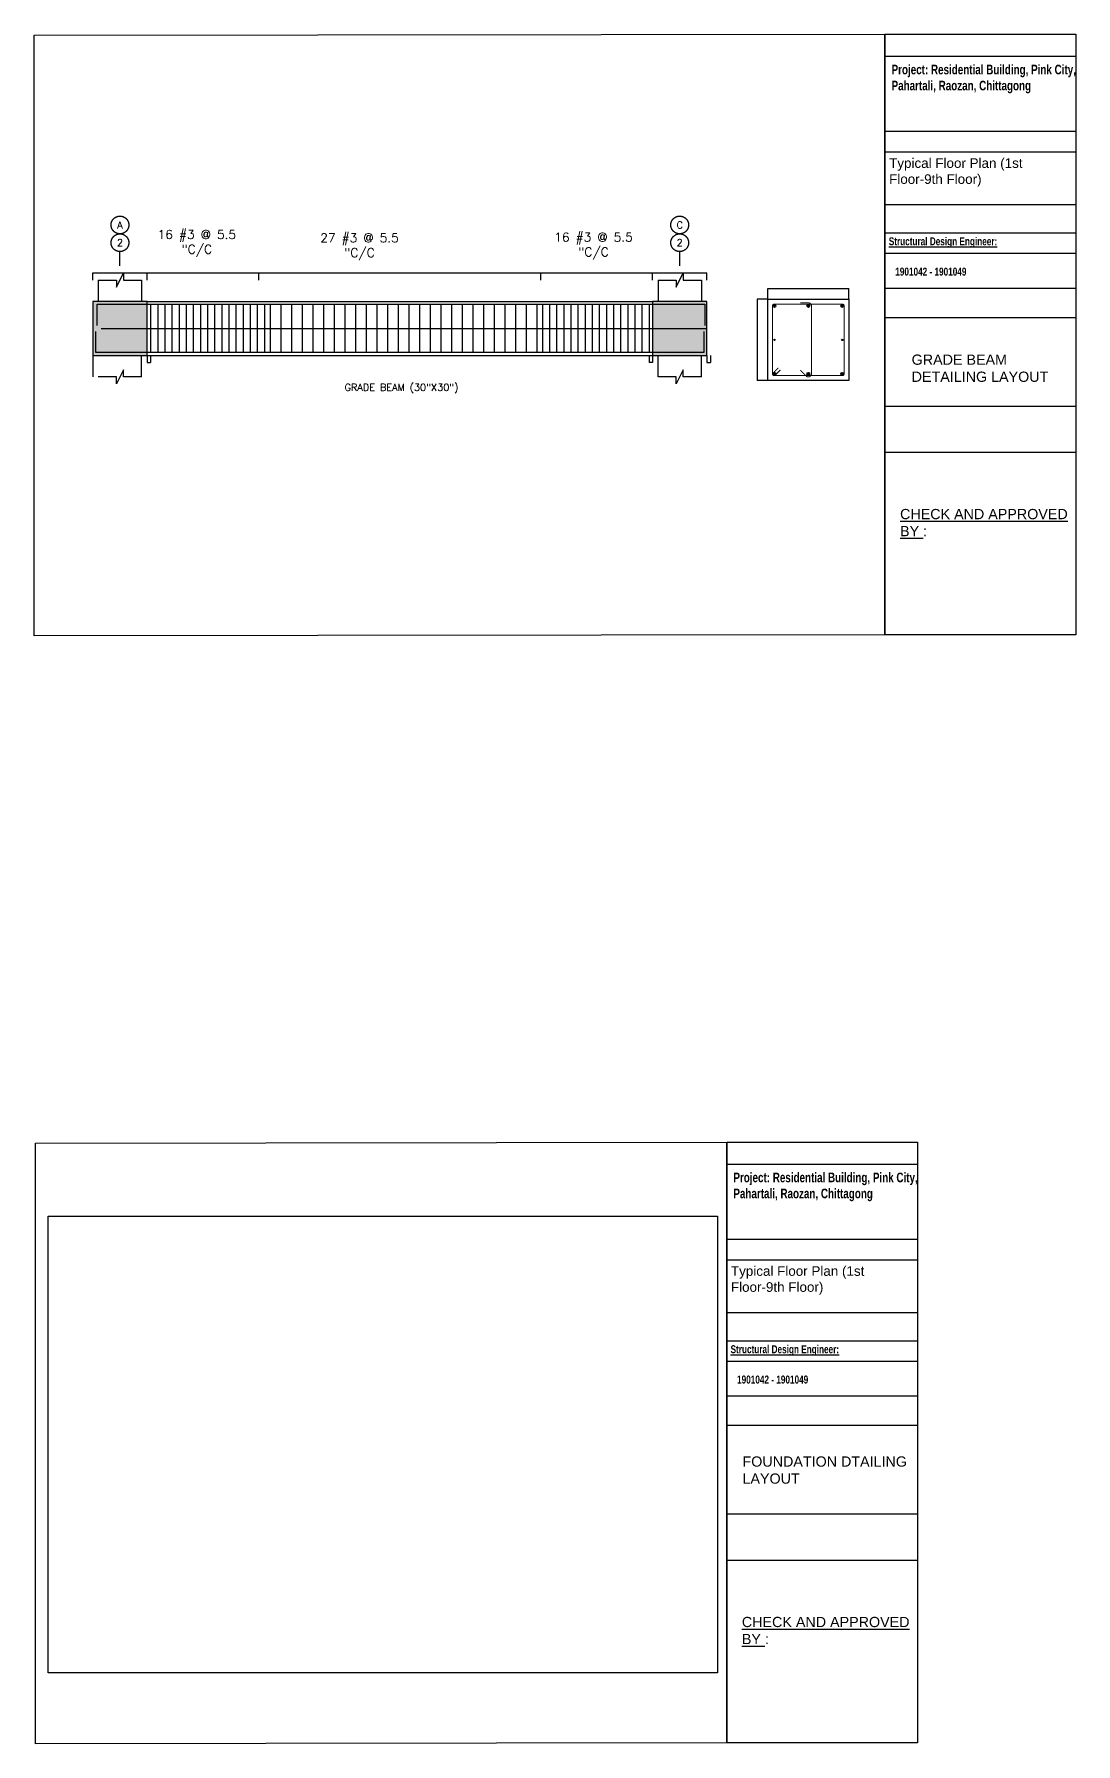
# Model space of a CAD drawing. Header units: inches. Extents: x 2674 to 28325, y -8016 to 21827.
# Drawn here: x 2674 to 7558, y -8016 to 2 of the extents above; entities that cross this region are included whole.
import ezdxf
from ezdxf.enums import TextEntityAlignment as Align

# ---------------------------------------------------------------- set-up
doc = ezdxf.new("R2010")
doc.units = ezdxf.units.IN
doc.header["$MEASUREMENT"] = 0
doc.linetypes.add('ACAD_ISO02W100', pattern=[15, 12, -3])
doc.linetypes.add('Dashed', pattern=[0.75, 0.5, -0.25])
for name, color, linetype in [('Beam', 3, 'Continuous'), ('Beam elevation contour', 7, 'Continuous'), ('Beam rebar bot', 2, 'Continuous'), ('Beam rebar top', 2, 'Continuous'), ('Beam tie corner', 6, 'Continuous'), ('Beam tie mid', 4, 'Continuous'), ('Dimensions', 7, 'Continuous'), ('Rebar long', 5, 'Continuous'), ('Rebar tie', 4, 'Continuous'), ('Texts', 7, 'Continuous')]:
    doc.layers.add(name, color=color, linetype=linetype)
doc.layers.add('Beam torsion rebar', color=7, linetype='Continuous', true_color=0xaf0000)
doc.layers.add('Grid', color=7, linetype='ACAD_ISO02W100', lineweight=25)
doc.styles.add('Letra', font='romand.shx')
doc.styles.get("Standard").update_dxf_attribs({"font": 'arial.ttf', "height": 12})
doc.dimstyles.new('Dimension', dxfattribs={"dimscale": 0.083333, "dimtxt": 0.025, "dimasz": 0.025, "dimexe": 0.015, "dimexo": 0.03, "dimgap": 0.015, "dimtad": 1, "dimdec": 1, "dimzin": 0, "dimdsep": 46, "dimlunit": 4, "dimtxsty": 'Letra', "dimblk": 'OBLIQUE', "dimcen": 0.015, "dimdle": 0.025, "dimclrd": 256, "dimclre": 1, "dimclrt": 4, "dimadec": 0, "dimazin": 0, "dimtfac": 1, "dimtdec": 1, "dimtofl": 0, "dimtmove": 0, "dimatfit": 3, "dimfxl": 1, "dimtolj": 1, "dimtzin": 0, "dimarcsym": 0})
picture_1 = doc.add_image_def('image3.png', size_in_pixel=(6258, 4273))

# ---------------------------------------------------------------- blocks, each defined once
blk = doc.blocks.new('Gridbeam')
at = {"linetype": 'Dashed'}
blk.add_lwpolyline([(0, 0), (0, 0.2)], dxfattribs=at)
for centre in [(0, 0.575), (0, 0.325)]:
    blk.add_circle(centre, 0.125)
at = {"style": 'Letra'}
for tag, p in [('X', (0, 0.575)), ('Y', (0, 0.325))]:
    blk.add_attdef(tag, text='', height=0.1, dxfattribs=at).set_placement(p, align=Align.MIDDLE_CENTER)
blk = doc.blocks.new('GB 30 X 30')
blk.add_hatch(color=256).paths.add_polyline_path([(0.381, 0.381), (-0.381, 0.381), (-0.381, -0.381), (0.381, -0.381)])
at = {"color": 0}
blk.add_lwpolyline([(0.381, 0.381), (-0.381, 0.381), (-0.381, -0.381), (0.381, -0.381)], close=True, dxfattribs=at)
blk = doc.blocks.new('_Oblique')
at = {"color": 0, "linetype": 'ByBlock', "lineweight": -2}
blk.add_line((-0.5, -0.5), (0.5, 0.5), dxfattribs=at)
blk = doc.blocks.new('*D501')
at = {"layer": 'Defpoints', "color": 0, "transparency": 16777216}
for p in [(3203.3, -1504.7), (3220, -1504.7), (3220, -1538.1)]:
    blk.add_point(p, dxfattribs=at)
at = {"layer": 'Dimensions', "color": 1, "linetype": 'ByBlock', "lineweight": -2, "transparency": 16777216}
for p, q in [((3203.3, -1504.7), (3203.3, -1538.1)), ((3220, -1504.7), (3220, -1538.1))]:
    blk.add_line(p, q, dxfattribs=at)
at = {"layer": 'Dimensions', "linetype": 'ByBlock', "lineweight": -2, "transparency": 16777216}
blk.add_line((3203.3, -1538.1), (3220, -1538.1), dxfattribs=at)
at = {"layer": 'Dimensions', "lineweight": -2, "transparency": 16777216, "xscale": 0.006249999999999999, "yscale": 0.006249999999999999, "zscale": 0.006249999999999999, "rotation": 180}
blk.add_blockref('_Oblique', (3203.3, -1538.1), dxfattribs=at)
at = {"layer": 'Dimensions', "lineweight": -2, "transparency": 16777216, "xscale": 0.006249999999999999, "yscale": 0.006249999999999999, "zscale": 0.006249999999999999}
blk.add_blockref('_Oblique', (3220, -1538.1), dxfattribs=at)
at = {"layer": 'Dimensions', "color": 4, "transparency": 16777216, "insert": (3211.6, -1538), "char_height": 0.00625, "attachment_point": 5, "style": 'Letra'}
blk.add_mtext('\\A1;1\'-4{\\H1x;\\S1/2;}"', dxfattribs=at)
blk = doc.blocks.new('*D502')
at = {"layer": 'Defpoints', "color": 0, "transparency": 16777216}
for p in [(3728, -1117.4), (3203.3, -1150.7), (3728, -1150.7)]:
    blk.add_point(p, dxfattribs=at)
at = {"layer": 'Dimensions', "color": 1, "linetype": 'ByBlock', "lineweight": -2, "transparency": 16777216}
for p, q in [((3203.3, -1150.7), (3203.3, -1117.4)), ((3728, -1150.7), (3728, -1117.4))]:
    blk.add_line(p, q, dxfattribs=at)
at = {"layer": 'Dimensions', "linetype": 'ByBlock', "lineweight": -2, "transparency": 16777216}
blk.add_line((3203.3, -1117.4), (3728, -1117.4), dxfattribs=at)
at = {"layer": 'Dimensions', "lineweight": -2, "transparency": 16777216, "xscale": 0.006249999999999999, "yscale": 0.006249999999999999, "zscale": 0.006249999999999999, "rotation": 180}
blk.add_blockref('_Oblique', (3203.3, -1117.4), dxfattribs=at)
at = {"layer": 'Dimensions', "lineweight": -2, "transparency": 16777216, "xscale": 0.006249999999999999, "yscale": 0.006249999999999999, "zscale": 0.006249999999999999}
blk.add_blockref('_Oblique', (3728, -1117.4), dxfattribs=at)
at = {"layer": 'Dimensions', "color": 4, "transparency": 16777216, "insert": (3465.6, -1117.4), "char_height": 0.00625, "attachment_point": 5, "style": 'Letra'}
for s in ['\\A1;(16) ø#3@0.1', '\\A1;43\'-8{\\H1x;\\S1/2;}"']:
    blk.add_mtext(s, dxfattribs=at)
blk = doc.blocks.new('*D503')
at = {"layer": 'Defpoints', "color": 0, "transparency": 16777216}
for p in [(5573.9, -1117.4), (5049.3, -1150.7), (5573.9, -1150.7)]:
    blk.add_point(p, dxfattribs=at)
at = {"layer": 'Dimensions', "color": 1, "linetype": 'ByBlock', "lineweight": -2, "transparency": 16777216}
for p, q in [((5049.3, -1150.7), (5049.3, -1117.4)), ((5573.9, -1150.7), (5573.9, -1117.4))]:
    blk.add_line(p, q, dxfattribs=at)
at = {"layer": 'Dimensions', "linetype": 'ByBlock', "lineweight": -2, "transparency": 16777216}
blk.add_line((5049.3, -1117.4), (5573.9, -1117.4), dxfattribs=at)
at = {"layer": 'Dimensions', "lineweight": -2, "transparency": 16777216, "xscale": 0.006249999999999999, "yscale": 0.006249999999999999, "zscale": 0.006249999999999999, "rotation": 180}
blk.add_blockref('_Oblique', (5049.3, -1117.4), dxfattribs=at)
at = {"layer": 'Dimensions', "lineweight": -2, "transparency": 16777216, "xscale": 0.006249999999999999, "yscale": 0.006249999999999999, "zscale": 0.006249999999999999}
blk.add_blockref('_Oblique', (5573.9, -1117.4), dxfattribs=at)
at = {"layer": 'Dimensions', "color": 4, "transparency": 16777216, "insert": (5311.6, -1117.4), "char_height": 0.00625, "attachment_point": 5, "style": 'Letra'}
for s in ['\\A1;(16) ø#3@0.1', '\\A1;43\'-8{\\H1x;\\S1/2;}"']:
    blk.add_mtext(s, dxfattribs=at)
blk = doc.blocks.new('*D504')
at = {"layer": 'Defpoints', "color": 0, "transparency": 16777216}
for p in [(5049.3, -1117.4), (3728, -1150.7), (5049.3, -1150.7)]:
    blk.add_point(p, dxfattribs=at)
at = {"layer": 'Dimensions', "color": 1, "linetype": 'ByBlock', "lineweight": -2, "transparency": 16777216}
for p, q in [((3728, -1150.7), (3728, -1117.4)), ((5049.3, -1150.7), (5049.3, -1117.4))]:
    blk.add_line(p, q, dxfattribs=at)
at = {"layer": 'Dimensions', "linetype": 'ByBlock', "lineweight": -2, "transparency": 16777216}
blk.add_line((3728, -1117.4), (5049.3, -1117.4), dxfattribs=at)
at = {"layer": 'Dimensions', "lineweight": -2, "transparency": 16777216, "xscale": 0.006249999999999999, "yscale": 0.006249999999999999, "zscale": 0.006249999999999999, "rotation": 180}
blk.add_blockref('_Oblique', (3728, -1117.4), dxfattribs=at)
at = {"layer": 'Dimensions', "lineweight": -2, "transparency": 16777216, "xscale": 0.006249999999999999, "yscale": 0.006249999999999999, "zscale": 0.006249999999999999}
blk.add_blockref('_Oblique', (5049.3, -1117.4), dxfattribs=at)
at = {"layer": 'Dimensions', "color": 4, "transparency": 16777216, "insert": (4388.6, -1117.4), "char_height": 0.00625, "attachment_point": 5, "style": 'Letra'}
for s in ['\\A1;(27) ø#3@0.15', '\\A1;110\'-1{\\H1x;\\S1/2;}"']:
    blk.add_mtext(s, dxfattribs=at)
blk = doc.blocks.new('*D497')
at = {"layer": 'Defpoints', "color": 0, "transparency": 16777216}
for p in [(5557.3, -1504.7), (5573.9, -1504.7), (5557.3, -1538.1)]:
    blk.add_point(p, dxfattribs=at)
at = {"layer": 'Dimensions', "color": 1, "linetype": 'ByBlock', "lineweight": -2, "transparency": 16777216}
for p, q in [((5557.3, -1504.7), (5557.3, -1538.1)), ((5573.9, -1504.7), (5573.9, -1538.1))]:
    blk.add_line(p, q, dxfattribs=at)
at = {"layer": 'Dimensions', "linetype": 'ByBlock', "lineweight": -2, "transparency": 16777216}
blk.add_line((5573.9, -1538.1), (5557.3, -1538.1), dxfattribs=at)
at = {"layer": 'Dimensions', "lineweight": -2, "transparency": 16777216, "xscale": 0.006249999999999999, "yscale": 0.006249999999999999, "zscale": 0.006249999999999999, "rotation": 180}
blk.add_blockref('_Oblique', (5557.3, -1538.1), dxfattribs=at)
at = {"layer": 'Dimensions', "lineweight": -2, "transparency": 16777216, "xscale": 0.006249999999999999, "yscale": 0.006249999999999999, "zscale": 0.006249999999999999}
blk.add_blockref('_Oblique', (5573.9, -1538.1), dxfattribs=at)
at = {"layer": 'Dimensions', "color": 4, "transparency": 16777216, "insert": (5565.6, -1538), "char_height": 0.00625, "attachment_point": 5, "style": 'Letra'}
blk.add_mtext('\\A1;1\'-4{\\H1x;\\S1/2;}"', dxfattribs=at)
blk = doc.blocks.new('*D498')
at = {"layer": 'Defpoints', "color": 0, "transparency": 16777216}
for p in [(3203.3, -1117.4), (2949.3, -1150.7), (3203.3, -1150.7)]:
    blk.add_point(p, dxfattribs=at)
at = {"layer": 'Dimensions', "color": 1, "linetype": 'ByBlock', "lineweight": -2, "transparency": 16777216}
for p, q in [((2949.3, -1150.7), (2949.3, -1117.4)), ((3203.3, -1150.7), (3203.3, -1117.4))]:
    blk.add_line(p, q, dxfattribs=at)
at = {"layer": 'Dimensions', "linetype": 'ByBlock', "lineweight": -2, "transparency": 16777216}
blk.add_line((2949.3, -1117.4), (3203.3, -1117.4), dxfattribs=at)
at = {"layer": 'Dimensions', "lineweight": -2, "transparency": 16777216, "xscale": 0.006249999999999999, "yscale": 0.006249999999999999, "zscale": 0.006249999999999999, "rotation": 180}
blk.add_blockref('_Oblique', (2949.3, -1117.4), dxfattribs=at)
at = {"layer": 'Dimensions', "lineweight": -2, "transparency": 16777216, "xscale": 0.006249999999999999, "yscale": 0.006249999999999999, "zscale": 0.006249999999999999}
blk.add_blockref('_Oblique', (3203.3, -1117.4), dxfattribs=at)
at = {"layer": 'Dimensions', "color": 4, "transparency": 16777216, "insert": (3076.3, -1117.4), "char_height": 0.00625, "attachment_point": 5, "style": 'Letra'}
blk.add_mtext('\\A1;21\'-2"', dxfattribs=at)
blk = doc.blocks.new('*D499')
at = {"layer": 'Defpoints', "color": 0, "transparency": 16777216}
for p in [(5827.9, -1504.7), (5844.6, -1504.7), (5844.6, -1538.1)]:
    blk.add_point(p, dxfattribs=at)
at = {"layer": 'Dimensions', "color": 1, "linetype": 'ByBlock', "lineweight": -2, "transparency": 16777216}
for p, q in [((5827.9, -1504.7), (5827.9, -1538.1)), ((5844.6, -1504.7), (5844.6, -1538.1))]:
    blk.add_line(p, q, dxfattribs=at)
at = {"layer": 'Dimensions', "linetype": 'ByBlock', "lineweight": -2, "transparency": 16777216}
blk.add_line((5827.9, -1538.1), (5844.6, -1538.1), dxfattribs=at)
at = {"layer": 'Dimensions', "lineweight": -2, "transparency": 16777216, "xscale": 0.006249999999999999, "yscale": 0.006249999999999999, "zscale": 0.006249999999999999, "rotation": 180}
blk.add_blockref('_Oblique', (5827.9, -1538.1), dxfattribs=at)
at = {"layer": 'Dimensions', "lineweight": -2, "transparency": 16777216, "xscale": 0.006249999999999999, "yscale": 0.006249999999999999, "zscale": 0.006249999999999999}
blk.add_blockref('_Oblique', (5844.6, -1538.1), dxfattribs=at)
at = {"layer": 'Dimensions', "color": 4, "transparency": 16777216, "insert": (5836.3, -1538), "char_height": 0.00625, "attachment_point": 5, "style": 'Letra'}
blk.add_mtext('\\A1;1\'-4{\\H1x;\\S1/2;}"', dxfattribs=at)
blk = doc.blocks.new('*D500')
at = {"layer": 'Defpoints', "color": 0, "transparency": 16777216}
for p in [(5827.9, -1117.4), (5573.9, -1150.7), (5827.9, -1150.7)]:
    blk.add_point(p, dxfattribs=at)
at = {"layer": 'Dimensions', "color": 1, "linetype": 'ByBlock', "lineweight": -2, "transparency": 16777216}
for p, q in [((5573.9, -1150.7), (5573.9, -1117.4)), ((5827.9, -1150.7), (5827.9, -1117.4))]:
    blk.add_line(p, q, dxfattribs=at)
at = {"layer": 'Dimensions', "linetype": 'ByBlock', "lineweight": -2, "transparency": 16777216}
blk.add_line((5573.9, -1117.4), (5827.9, -1117.4), dxfattribs=at)
at = {"layer": 'Dimensions', "lineweight": -2, "transparency": 16777216, "xscale": 0.006249999999999999, "yscale": 0.006249999999999999, "zscale": 0.006249999999999999, "rotation": 180}
blk.add_blockref('_Oblique', (5573.9, -1117.4), dxfattribs=at)
at = {"layer": 'Dimensions', "lineweight": -2, "transparency": 16777216, "xscale": 0.006249999999999999, "yscale": 0.006249999999999999, "zscale": 0.006249999999999999}
blk.add_blockref('_Oblique', (5827.9, -1117.4), dxfattribs=at)
at = {"layer": 'Dimensions', "color": 4, "transparency": 16777216, "insert": (5700.9, -1117.4), "char_height": 0.00625, "attachment_point": 5, "style": 'Letra'}
blk.add_mtext('\\A1;21\'-2"', dxfattribs=at)
blk = doc.blocks.new('*D505')
at = {"layer": 'Defpoints', "color": 0, "transparency": 16777216}
for p in [(6494.6, -1191), (6113.6, -1241), (6494.6, -1241)]:
    blk.add_point(p, dxfattribs=at)
at = {"layer": 'Dimensions', "color": 1, "linetype": 'ByBlock', "lineweight": -2, "transparency": 16777216}
for p, q in [((6113.6, -1241), (6113.6, -1191)), ((6494.6, -1241), (6494.6, -1191))]:
    blk.add_line(p, q, dxfattribs=at)
at = {"layer": 'Dimensions', "linetype": 'ByBlock', "lineweight": -2, "transparency": 16777216}
blk.add_line((6113.6, -1191), (6494.6, -1191), dxfattribs=at)
at = {"layer": 'Dimensions', "lineweight": -2, "transparency": 16777216, "xscale": 0.006249999999999999, "yscale": 0.006249999999999999, "zscale": 0.006249999999999999, "rotation": 180}
blk.add_blockref('_Oblique', (6113.6, -1191), dxfattribs=at)
at = {"layer": 'Dimensions', "lineweight": -2, "transparency": 16777216, "xscale": 0.006249999999999999, "yscale": 0.006249999999999999, "zscale": 0.006249999999999999}
blk.add_blockref('_Oblique', (6494.6, -1191), dxfattribs=at)
at = {"layer": 'Dimensions', "color": 4, "transparency": 16777216, "insert": (6304.1, -1191), "char_height": 0.00625, "attachment_point": 5, "style": 'Letra'}
blk.add_mtext('\\A1;31\'-9"', dxfattribs=at)
blk = doc.blocks.new('*D506')
at = {"layer": 'Defpoints', "color": 0, "transparency": 16777216}
for p in [(6113.6, -1241), (6063.6, -1622), (6113.6, -1622)]:
    blk.add_point(p, dxfattribs=at)
at = {"layer": 'Dimensions', "color": 1, "linetype": 'ByBlock', "lineweight": -2, "transparency": 16777216}
for p, q in [((6113.6, -1241), (6063.6, -1241)), ((6113.6, -1622), (6063.6, -1622))]:
    blk.add_line(p, q, dxfattribs=at)
at = {"layer": 'Dimensions', "linetype": 'ByBlock', "lineweight": -2, "transparency": 16777216}
blk.add_line((6063.6, -1241), (6063.6, -1622), dxfattribs=at)
at = {"layer": 'Dimensions', "lineweight": -2, "transparency": 16777216, "xscale": 0.006249999999999999, "yscale": 0.006249999999999999, "zscale": 0.006249999999999999}
for p, rotation in [((6063.6, -1241), 90), ((6063.6, -1622), 270)]:
    blk.add_blockref('_Oblique', p, dxfattribs=dict(at, rotation=rotation))
at = {"layer": 'Dimensions', "color": 4, "transparency": 16777216, "insert": (6063.6, -1431.5), "char_height": 0.00625, "attachment_point": 5, "rotation": 90, "style": 'Letra'}
blk.add_mtext('\\A1;31\'-9"', dxfattribs=at)
blk = doc.blocks.new('#4')
h = blk.add_hatch(color=256)
edge = h.paths.add_edge_path()
edge.add_arc((0, 0), 0.00635, 0, 360)
at = {"color": 0}
blk.add_circle((0, 0), 0.00635, dxfattribs=at)
blk = doc.blocks.new('#8')
blk.add_hatch(color=256).paths.add_polyline_path([(0.0127, 0, 1), (-0.0127, 0, 1)])
at = {"color": 0}
blk.add_circle((0, 0), 0.0127, dxfattribs=at)

msp = doc.modelspace()

# ---------------------------------------------------------------- linework, layer by layer
for p, q in [((6663.3, -101.43), (7558.16, -101.43)), ((6663.3, -452.93), (7558.16, -452.93)), ((6663.3, -550.01), (7558.16, -550.01)), ((6663.3, -796.36), (7558.16, -796.36)), ((6663.3, -929.91), (7558.16, -929.91)), ((6663.3, -1024.99), (7558.16, -1024.99)), ((6663.3, -1188.17), (7558.16, -1188.17)), ((6663.3, -1325.81), (7558.16, -1325.81)), ((6663.3, -1741.73), (7558.16, -1741.73)), ((6663.3, -1957.91), (7558.16, -1957.91)), ((5921.52, -5298.09), (6816.38, -5298.09)), ((5921.52, -5649.58), (6816.38, -5649.58)), ((5921.52, -5746.67), (6816.38, -5746.67)), ((5921.52, -5993.02), (6816.38, -5993.02)), ((5921.52, -6126.57), (6816.38, -6126.57)), ((5921.52, -6221.65), (6816.38, -6221.65)), ((5921.52, -6384.83), (6816.38, -6384.83)), ((5921.52, -6522.47), (6816.38, -6522.47)), ((5921.52, -6938.39), (6816.38, -6938.39)), ((5921.52, -7154.57), (6816.38, -7154.57))]:
    msp.add_line(p, q)
for points in [[(6663.3, -2814.6), (2674.24, -2819.81), (2674.24, -2.85), (6663.3, 2.36)], [(6663.3, 2.36), (7558.16, 2.36), (7558.16, -2814.6), (6663.3, -2814.6)], [(5921.52, -8011.25), (2681.03, -8016.47), (2681.03, -5199.51), (5921.52, -5194.29)], [(5921.52, -5194.29), (6816.38, -5194.29), (6816.38, -8011.25), (5921.52, -8011.25)]]:
    msp.add_lwpolyline(points, close=True)
at = {"layer": 'Beam'}
msp.add_lwpolyline([(6113.61, -1240.96), (6494.61, -1240.96), (6494.61, -1621.96), (6113.61, -1621.96)], close=True, dxfattribs=at)
at = {"layer": 'Beam elevation contour'}
for points in [[(2974.7, -1150.72), (3059.63, -1150.72), (3059.63, -1184.06), (3092.96, -1117.39), (3092.96, -1150.72), (3177.9, -1150.72)], [(5599.33, -1150.72), (5684.26, -1150.72), (5684.26, -1184.06), (5717.6, -1117.39), (5717.6, -1150.72), (5802.53, -1150.72)], [(2974.7, -1150.72), (2974.7, -1250.72)], [(3177.9, -1150.72), (3177.9, -1250.72)], [(5599.33, -1150.72), (5599.33, -1250.72)], [(5802.53, -1150.72), (5802.53, -1250.72)], [(2949.3, -1250.72), (2949.3, -1604.72)], [(2949.3, -1250.72), (2949.3, -1250.72)], [(3203.3, -1250.72), (5573.93, -1250.72)], [(3177.9, -1604.72), (3177.9, -1504.72)], [(3203.3, -1504.72), (5573.93, -1504.72)], [(5599.33, -1604.72), (5599.33, -1504.72)], [(5802.53, -1604.72), (5802.53, -1504.72)], [(3177.9, -1604.72), (3092.96, -1604.72), (3092.96, -1571.39), (3059.63, -1638.06), (3059.63, -1604.72), (2974.7, -1604.72)], [(5802.53, -1604.72), (5717.6, -1604.72), (5717.6, -1571.39), (5684.26, -1638.06), (5684.26, -1604.72), (5599.33, -1604.72)]]:
    msp.add_lwpolyline(points, dxfattribs=at)
at = {"layer": 'Beam rebar bot'}
msp.add_lwpolyline([(5813.53, -1391.39), (5813.53, -1491.39), (2962.63, -1491.39), (2962.63, -1391.39)], dxfattribs=at)
at = {"layer": 'Beam rebar top'}
msp.add_lwpolyline([(2969.3, -1364.06), (2969.3, -1264.06), (5818.6, -1264.06), (5818.6, -1364.06)], dxfattribs=at)
at = {"layer": 'Beam tie corner'}
for points in [[(3219.96, -1264.06), (3219.96, -1491.39)], [(3253.3, -1264.06), (3253.3, -1491.39)], [(3286.63, -1264.06), (3286.63, -1491.39)], [(3319.96, -1264.06), (3319.96, -1491.39)], [(3353.3, -1264.06), (3353.3, -1491.39)], [(3386.63, -1264.06), (3386.63, -1491.39)], [(3419.96, -1264.06), (3419.96, -1491.39)], [(3453.3, -1264.06), (3453.3, -1491.39)], [(3486.63, -1264.06), (3486.63, -1491.39)], [(3519.96, -1264.06), (3519.96, -1491.39)], [(3553.3, -1264.06), (3553.3, -1491.39)], [(3586.63, -1264.06), (3586.63, -1491.39)], [(3619.96, -1264.06), (3619.96, -1491.39)], [(3653.3, -1264.06), (3653.3, -1491.39)], [(3686.63, -1264.06), (3686.63, -1491.39)], [(3719.96, -1264.06), (3719.96, -1491.39)], [(5057.26, -1264.06), (5057.26, -1491.39)], [(5090.6, -1264.06), (5090.6, -1491.39)], [(5123.93, -1264.06), (5123.93, -1491.39)], [(5157.26, -1264.06), (5157.26, -1491.39)], [(5190.6, -1264.06), (5190.6, -1491.39)], [(5223.93, -1264.06), (5223.93, -1491.39)], [(5257.26, -1264.06), (5257.26, -1491.39)], [(5290.6, -1264.06), (5290.6, -1491.39)], [(5323.93, -1264.06), (5323.93, -1491.39)], [(5357.26, -1264.06), (5357.26, -1491.39)], [(5390.6, -1264.06), (5390.6, -1491.39)], [(5423.93, -1264.06), (5423.93, -1491.39)], [(5457.26, -1264.06), (5457.26, -1491.39)], [(5490.6, -1264.06), (5490.6, -1491.39)], [(5523.93, -1264.06), (5523.93, -1491.39)], [(5557.26, -1264.06), (5557.26, -1491.39)]]:
    msp.add_lwpolyline(points, dxfattribs=at)
at = {"layer": 'Beam tie mid'}
for points in [[(3753.3, -1264.06), (3753.3, -1491.39)], [(3780.3, -1264.06), (3780.3, -1491.39)], [(3830.3, -1264.06), (3830.3, -1491.39)], [(3880.3, -1264.06), (3880.3, -1491.39)], [(3930.3, -1264.06), (3930.3, -1491.39)], [(3980.3, -1264.06), (3980.3, -1491.39)], [(4030.3, -1264.06), (4030.3, -1491.39)], [(4080.3, -1264.06), (4080.3, -1491.39)], [(4130.3, -1264.06), (4130.3, -1491.39)], [(4180.3, -1264.06), (4180.3, -1491.39)], [(4230.3, -1264.06), (4230.3, -1491.39)], [(4280.3, -1264.06), (4280.3, -1491.39)], [(4330.3, -1264.06), (4330.3, -1491.39)], [(4380.3, -1264.06), (4380.3, -1491.39)], [(4430.3, -1264.06), (4430.3, -1491.39)], [(4480.3, -1264.06), (4480.3, -1491.39)], [(4530.3, -1264.06), (4530.3, -1491.39)], [(4580.3, -1264.06), (4580.3, -1491.39)], [(4630.3, -1264.06), (4630.3, -1491.39)], [(4680.3, -1264.06), (4680.3, -1491.39)], [(4730.3, -1264.06), (4730.3, -1491.39)], [(4780.3, -1264.06), (4780.3, -1491.39)], [(4830.3, -1264.06), (4830.3, -1491.39)], [(4880.3, -1264.06), (4880.3, -1491.39)], [(4930.3, -1264.06), (4930.3, -1491.39)], [(4980.3, -1264.06), (4980.3, -1491.39)], [(5030.3, -1264.06), (5030.3, -1491.39)]]:
    msp.add_lwpolyline(points, dxfattribs=at)
at = {"layer": 'Beam torsion rebar'}
msp.add_lwpolyline([(2988.03, -1377.72), (5827.93, -1377.72)], dxfattribs=at)
at = {"layer": 'Rebar tie'}
for points in [[(6163.56, -1562.28, 4.76, 4.76, 0), (6136.62, -1589.22, 4.76, 4.76, 0), (6136.62, -1592.59, 4.76, 4.76, 0.4142136), (6142.97, -1598.94, 4.76, 4.76, 0), (6465.24, -1598.94, 4.76, 4.76, 0.4142136), (6471.59, -1592.59, 4.76, 4.76, 0), (6471.59, -1270.33, 4.76, 4.76, 0.4142136), (6465.24, -1263.98, 4.76, 4.76, 0), (6142.97, -1263.98, 4.76, 4.76, 0.4142136), (6136.62, -1270.33, 4.76, 4.76, 0), (6136.62, -1592.59, 4.76, 4.76, 0.4142136), (6142.97, -1598.94, 4.76, 4.76, 0), (6146.34, -1598.94, 4.76, 4.76, 0), (6173.28, -1572, 4.76, 4.76, 0)], [(6266.5, -1573.93, 4.76, 4.76, 0), (6293.44, -1600.87, 4.76, 4.76, 0.6681786), (6319.19, -1590.21, 4.76, 4.76, 0), (6319.19, -1272.71, 4.76, 4.76, 0.4142136), (6304.11, -1257.63, 4.76, 4.76, 0), (6266.01, -1257.63, 4.76, 4.76, 0)]]:
    msp.add_lwpolyline(points, format="xyseb", dxfattribs=at)

# ---------------------------------------------------------------- block references
at = {"layer": 'Beam', "color": 0, "xscale": 333.3333333333333, "yscale": 333.3333333333333, "zscale": 333.3333333333333}
for p in [(3076.3, -1377.72), (5700.93, -1377.72)]:
    msp.add_blockref('GB 30 X 30', p, dxfattribs=at)
at = {"layer": 'Beam torsion rebar', "color": 0, "xscale": 500, "yscale": 500, "zscale": 500}
for p in [(6145.36, -1431.46), (6462.86, -1431.46)]:
    msp.add_blockref('#4', p, dxfattribs=at)
at = {"layer": 'Grid', "xscale": 333.3333333333333, "yscale": 333.3333333333333, "zscale": 333.3333333333333}
for p, values in [((3076.3, -1084.06), {'X': 'A', 'Y': '2'}), ((5700.93, -1084.06), {'X': 'C', 'Y': '2'})]:
    msp.add_blockref('Gridbeam', p, dxfattribs=at).add_auto_attribs(values)
at = {"layer": 'Rebar long', "color": 0, "xscale": 500, "yscale": 500, "zscale": 500}
for p in [(6145.36, -1272.71), (6304.11, -1272.71), (6462.86, -1272.71), (6145.36, -1590.21), (6304.11, -1590.21), (6462.86, -1590.21)]:
    msp.add_blockref('#8', p, dxfattribs=at)

# ---------------------------------------------------------------- texts
at = {"attachment_point": 1}
for s, insert, char_height, width in [('{\\fSwis721 LtCn BT|b1|i0|c0|p34;Project: Residential Building, Pink City, Pahartali, Raozan, Chittagong}', (6694.38, -140.87), 45.03114, 1000.1158), ('Typical Floor Plan (1st Floor-9th Floor)', (6682.85, -579.72), 45.0311, 840.6448), ('{\\fSwis721 LtCn BT|b1|i0|c0|p34;\\LStructural Design Engineer:}', (6681.26, -950.33), 37.5259, 485.5762), ('{\\fSwis721 LtCn BT|b1|i0|c0|p34;1901042 - 1901049}', (6711.65, -1092.6), 37.5259, 485.5762), ('{\\fSwis721 LtCn BT|b1|i0|c0|p34;Project: Residential Building, Pink City, Pahartali, Raozan, Chittagong}', (5952.59, -5337.53), 45.03114, 1000.1158), ('Typical Floor Plan (1st Floor-9th Floor)', (5941.07, -5776.38), 45.0311, 840.6448), ('{\\fSwis721 LtCn BT|b1|i0|c0|p34;\\LStructural Design Engineer:}', (5939.48, -6146.99), 37.5259, 485.5762), ('{\\fSwis721 LtCn BT|b1|i0|c0|p34;1901042 - 1901049}', (5969.87, -6289.26), 37.5259, 485.5762)]:
    msp.add_mtext(s, dxfattribs=dict(at, insert=insert, char_height=char_height, width=width))
at = {"char_height": 48, "attachment_point": 1}
for s, width, heights, insert in [('GRADE BEAM DETAILING LAYOUT', 728, [0], (6788.51, -1500.25)), ('{\\LCHECK AND APPROVED \\PBY }:', 926.9107, [191.7], (6734.17, -2224.44)), ('FOUNDATION DTAILING \\PLAYOUT ', 1096.6847, [0], (5995.34, -6668.44)), ('{\\LCHECK AND APPROVED \\PBY }:', 926.9107, [191.7], (5992.39, -7421.09))]:
    msp.add_mtext_dynamic_manual_height_columns(s, width=width, gutter_width=240, heights=heights, dxfattribs=dict(at, insert=insert))
at = {"layer": 'Texts', "attachment_point": 5, "style": 'Letra'}
for s, insert, char_height, width in [('16 #3 @ 5.5 "C/C', (3436.94, -978.8), 41.6667, 426.4008), ('27 #3 @ 5.5 "C/C', (4199.48, -994.56), 41.6667, 426.4008), ('16 #3 @ 5.5 "C/C', (5296.98, -991.26), 41.6667, 426.4008), ('GRADE BEAM (30"X30")', (4396.44, -1659.23), 33.3333, 647.4464)]:
    msp.add_mtext(s, dxfattribs=dict(at, insert=insert, char_height=char_height, width=width))

# ---------------------------------------------------------------- dimensions: what is measured, and where the dimension line sits
at = {"layer": 'Dimensions'}
for p1, p2, distance, picture, middle in [((2949.3, -1150.72), (3203.3, -1150.72), 33.33, '*D498', (3076.3, -1117.38)), ((5573.93, -1150.72), (5827.93, -1150.72), 33.33, '*D500', (5700.93, -1117.38)), ((6113.61, -1240.96), (6494.61, -1240.96), 50, '*D505', (6304.11, -1190.95)), ((6113.61, -1240.96), (6113.61, -1621.96), -50, '*D506', (6063.6, -1431.46)), ((3203.3, -1504.72), (3219.96, -1504.72), -33.33, '*D501', (3211.63, -1538.05)), ((5573.93, -1504.72), (5557.26, -1504.72), 33.33, '*D497', (5565.6, -1538.05)), ((5827.93, -1504.72), (5844.6, -1504.72), -33.33, '*D499', (5836.26, -1538.05))]:
    dim = msp.add_aligned_dim(p1=p1, p2=p2, distance=distance, dimstyle='Dimension', override={"dimscale": 0.083333, "dimtxt": 0.075, "dimasz": 0.075, "dimpost": '<>'}, dxfattribs=at)
    dim.commit()
    dim.dimension.update_dxf_attribs({"geometry": picture, "text_midpoint": middle})
for p1, p2, text, picture, middle in [((3203.3, -1150.72), (3727.96, -1150.72), '(16) ø#3@0.1\\X<>', '*D502', (3465.63, -1117.39)), ((3727.96, -1150.72), (5049.3, -1150.72), '(27) ø#3@0.15\\X<>', '*D504', (4388.63, -1117.39)), ((5049.3, -1150.72), (5573.93, -1150.72), '(16) ø#3@0.1\\X<>', '*D503', (5311.61, -1117.39))]:
    dim = msp.add_aligned_dim(p1=p1, p2=p2, distance=33.33, text=text, dimstyle='Dimension', override={"dimscale": 0.083333, "dimtxt": 0.075, "dimasz": 0.075, "dimpost": '<>'}, dxfattribs=at)
    dim.commit()
    dim.dimension.update_dxf_attribs({"geometry": picture, "text_midpoint": middle})

# ---------------------------------------------------------------- pictures from other files: only their frames are drawn
image = msp.add_image(picture_1, insert=(2740.07, -7683.26), size_in_units=(3137.54, 2142.33))
image.dxf.flags = 7

doc.saveas('drawing.dxf')
